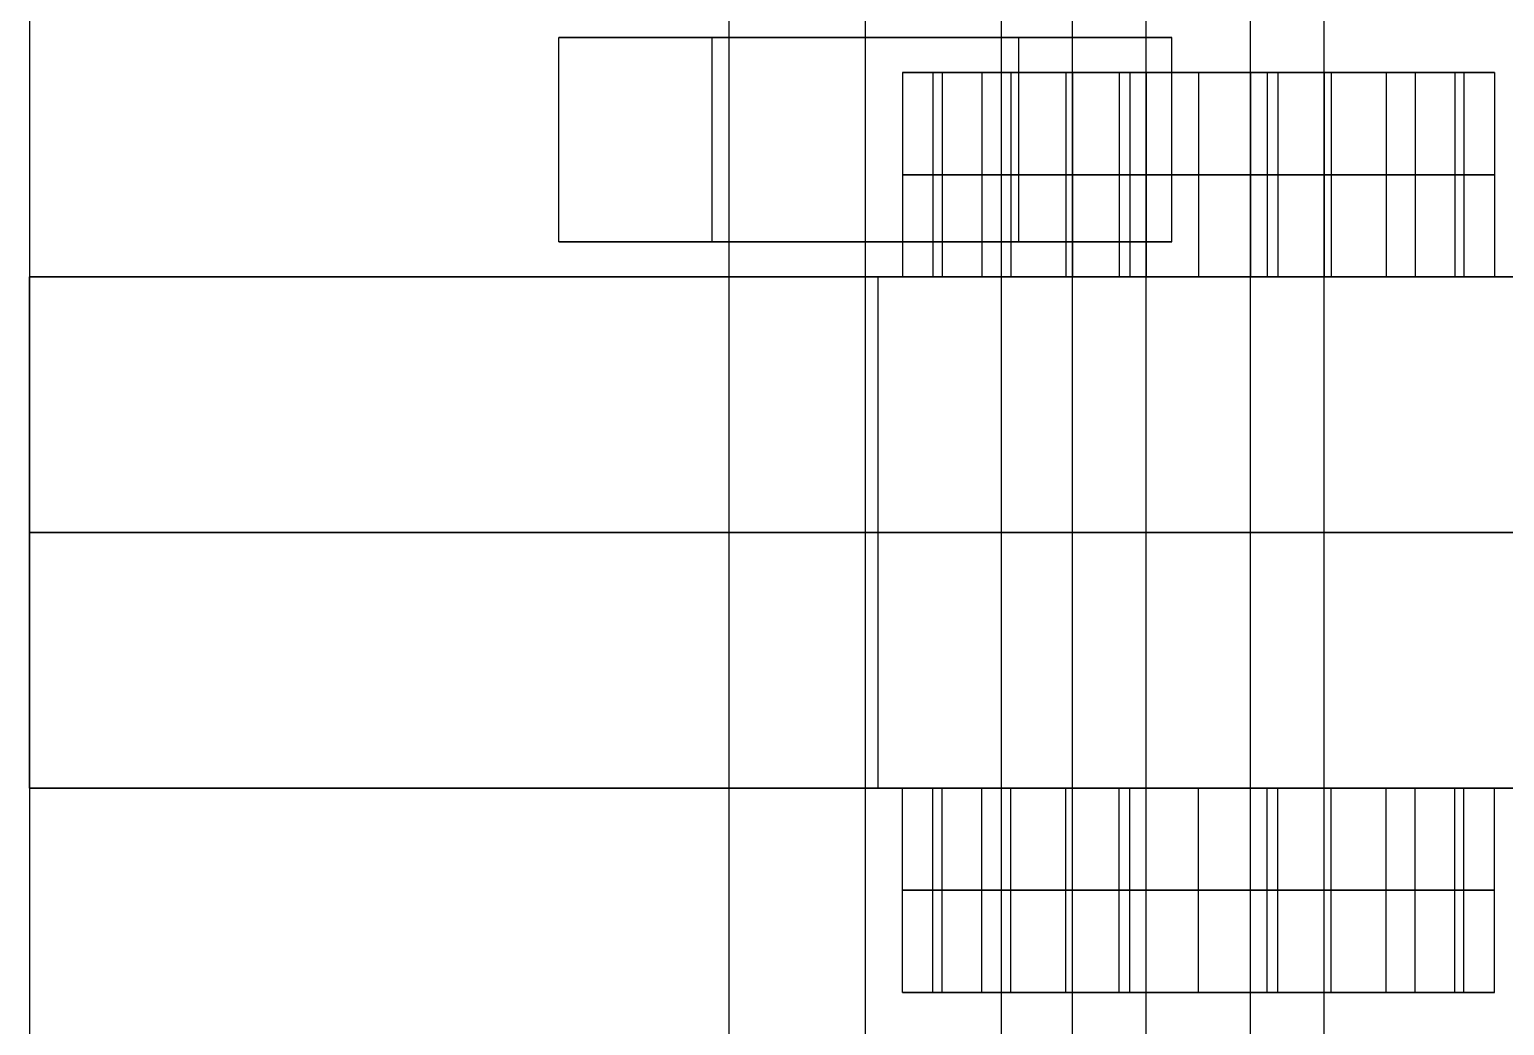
# Model space of a CAD drawing. Header units: millimetres. Extents: x -170 to 170, y -1654 to 210.
# Drawn here: x -153 to -109.69, y -80 to -50.76 of the extents above; entities that cross this region are included whole.
import ezdxf

# ---------------------------------------------------------------- set-up
doc = ezdxf.new("R2010")
doc.units = ezdxf.units.MM
doc.header["$MEASUREMENT"] = 0
doc.layers.add('V1', color=7, linetype='Continuous', true_color=0x000000)

msp = doc.modelspace()

# ---------------------------------------------------------------- linework, layer by layer
at = {"layer": 'V1'}
for p, q in [((-153, -13.028, -7.5), (-153, -173.028, -7.5)), ((-122.679, -52.028, 304.159), (-126.473, -52.028, 304.159)), ((-121.508, -52.028, 208.67), (-125.043, -52.028, 212.205)), ((-121.508, -52.028, 203.013), (-124.191, -52.028, 200.33)), ((-118.679, -52.028, 295.159), (-118.679, -52.028, 300.159)), ((-118.679, -52.028, 308.159), (-118.679, -52.028, 313.159)), ((-113.168, -52.028, 211.353), (-115.851, -52.028, 208.67)), ((-112.315, -52.028, 199.478), (-115.851, -52.028, 203.013)), ((-110.885, -52.028, 304.159), (-114.679, -52.028, 304.159)), ((-153, -58.028, 25), (153, -58.028, 25)), ((-153, -58.028, 241.483), (-108.159, -58.028, 241.483)), ((-122.679, -58.028, 304.159), (-126.473, -58.028, 304.159)), ((-121.508, -58.028, 208.67), (-125.043, -58.028, 212.205)), ((-121.508, -58.028, 203.013), (-124.191, -58.028, 200.33)), ((-118.679, -58.028, 295.159), (-118.679, -58.028, 300.159)), ((-118.679, -58.028, 308.159), (-118.679, -58.028, 313.159)), ((-113.168, -58.028, 211.353), (-115.851, -58.028, 208.67)), ((-112.315, -58.028, 199.478), (-115.851, -58.028, 203.013)), ((-110.885, -58.028, 304.159), (-114.679, -58.028, 304.159)), ((-122.679, -73.028, 304.159), (-126.473, -73.028, 304.159)), ((-121.508, -73.028, 208.67), (-125.043, -73.028, 212.205)), ((-121.508, -73.028, 203.013), (-124.191, -73.028, 200.33)), ((-118.679, -73.028, 295.159), (-118.679, -73.028, 300.159)), ((-118.679, -73.028, 308.159), (-118.679, -73.028, 313.159)), ((-113.168, -73.028, 211.353), (-115.851, -73.028, 208.67)), ((-112.315, -73.028, 199.478), (-115.851, -73.028, 203.013)), ((-110.885, -73.028, 304.159), (-114.679, -73.028, 304.159)), ((-122.679, -79.028, 304.159), (-126.473, -79.028, 304.159)), ((-121.508, -79.028, 208.67), (-125.043, -79.028, 212.205)), ((-121.508, -79.028, 203.013), (-124.191, -79.028, 200.33)), ((-118.679, -79.028, 295.159), (-118.679, -79.028, 300.159)), ((-118.679, -79.028, 308.159), (-118.679, -79.028, 313.159)), ((-113.168, -79.028, 211.353), (-115.851, -79.028, 208.67)), ((-112.315, -79.028, 199.478), (-115.851, -79.028, 203.013)), ((-110.885, -79.028, 304.159), (-114.679, -79.028, 304.159))]:
    msp.add_line(p, q, dxfattribs=at)
for points in [[(-132.457, -82.948, 255), (-132.457, -45.974, 255), (-132.457, -9, 255)], [(-128.457, -88, 259), (-128.457, -48.5, 259), (-128.457, -9, 259)], [(-128.457, -88, 251), (-128.457, -48.5, 251), (-128.457, -9, 251)], [(-124.457, -82.948, 255), (-124.457, -45.974, 255), (-124.457, -9, 255)], [(-153, -13.028, -15), (-153, -93.028, -15), (-153, -173.028, -15)], [(-153, -13.028), (-153, -93.028), (-153, -173.028)], [(-122.375, -81.215, 305.689), (-122.375, -49.107, 305.689), (-122.375, -17, 305.689)], [(-122.375, -81.215, 204.311), (-122.375, -49.107, 204.311), (-122.375, -17, 204.311)], [(-120.21, -81.215, 300.463), (-120.21, -49.107, 300.463), (-120.21, -17, 300.463)], [(-120.21, -81.215, 209.537), (-120.21, -49.107, 209.537), (-120.21, -17, 209.537)], [(-117.148, -81.215, 307.854), (-117.148, -49.107, 307.854), (-117.148, -17, 307.854)], [(-117.148, -81.215, 202.146), (-117.148, -49.107, 202.146), (-117.148, -17, 202.146)], [(-114.984, -81.215, 302.628), (-114.984, -49.107, 302.628), (-114.984, -17, 302.628)], [(-114.984, -81.215, 207.372), (-114.984, -49.107, 207.372), (-114.984, -17, 207.372)], [(-153, -43.028), (-153, -50.528), (-153, -58.028)], [(-153, -43.028, 50), (-153, -50.528, 50), (-153, -58.028, 50)], [(-153, -43.028, 25), (-153, -50.528, 25), (-153, -58.028, 25)], [(-137.457, -51, 255), (-135.207, -51, 258.897), (-132.957, -51, 262.794)], [(-137.457, -57, 255), (-137.457, -54, 255), (-137.457, -51, 255)], [(-132.957, -51, 247.206), (-135.207, -51, 251.103), (-137.457, -51, 255)], [(-132.957, -57, 262.794), (-132.957, -54, 262.794), (-132.957, -51, 262.794)], [(-132.957, -51, 262.794), (-128.457, -51, 262.794), (-123.957, -51, 262.794)], [(-132.957, -57, 247.206), (-132.957, -54, 247.206), (-132.957, -51, 247.206)], [(-123.957, -51, 247.206), (-128.457, -51, 247.206), (-132.957, -51, 247.206)], [(-123.957, -57, 262.794), (-123.957, -54, 262.794), (-123.957, -51, 262.794)], [(-123.957, -51, 262.794), (-121.707, -51, 258.897), (-119.457, -51, 255)], [(-123.957, -57, 247.206), (-123.957, -54, 247.206), (-123.957, -51, 247.206)], [(-119.457, -51, 255), (-121.707, -51, 251.103), (-123.957, -51, 247.206)], [(-119.457, -57, 255), (-119.457, -54, 255), (-119.457, -51, 255)], [(-121.009, -52.028, 197.148), (-124.191, -52.028, 200.33), (-127.373, -52.028, 203.512)], [(-127.373, -52.028, 203.512), (-127.373, -55.028, 203.512), (-127.373, -58.028, 203.512)], [(-127.373, -52.028, 203.512), (-126.208, -52.028, 207.859), (-125.043, -52.028, 212.205)], [(-118.679, -52.028, 295.159), (-122.576, -52.028, 297.409), (-126.473, -52.028, 299.659)], [(-126.473, -52.028, 299.659), (-126.473, -55.028, 299.659), (-126.473, -58.028, 299.659)], [(-126.473, -52.028, 299.659), (-126.473, -52.028, 304.159), (-126.473, -52.028, 308.659)], [(-126.473, -52.028, 308.659), (-126.473, -55.028, 308.659), (-126.473, -58.028, 308.659)], [(-126.473, -52.028, 308.659), (-122.576, -52.028, 310.909), (-118.679, -52.028, 313.159)], [(-126.473, -52.028, 304.159), (-126.473, -55.028, 304.159), (-126.473, -58.028, 304.159)], [(-126.208, -52.028, 207.859), (-126.208, -55.028, 207.859), (-126.208, -58.028, 207.859)], [(-125.043, -52.028, 212.205), (-120.697, -52.028, 213.37), (-116.35, -52.028, 214.535)], [(-125.043, -52.028, 212.205), (-125.043, -55.028, 212.205), (-125.043, -58.028, 212.205)], [(-124.191, -52.028, 200.33), (-124.191, -55.028, 200.33), (-124.191, -58.028, 200.33)], [(-122.576, -52.028, 297.409), (-122.576, -55.028, 297.409), (-122.576, -58.028, 297.409)], [(-122.576, -52.028, 310.909), (-122.576, -55.028, 310.909), (-122.576, -58.028, 310.909)], [(-122.375, -52.028, 305.689), (-122.375, -55.028, 305.689), (-122.375, -58.028, 305.689)], [(-122.375, -52.028, 204.311), (-122.375, -55.028, 204.311), (-122.375, -58.028, 204.311)], [(-112.315, -52.028, 199.478), (-116.662, -52.028, 198.313), (-121.009, -52.028, 197.148)], [(-121.009, -52.028, 197.148), (-121.009, -55.028, 197.148), (-121.009, -58.028, 197.148)], [(-120.697, -52.028, 213.37), (-120.697, -55.028, 213.37), (-120.697, -58.028, 213.37)], [(-120.21, -52.028, 300.463), (-120.21, -55.028, 300.463), (-120.21, -58.028, 300.463)], [(-120.21, -52.028, 209.537), (-120.21, -55.028, 209.537), (-120.21, -58.028, 209.537)], [(-118.679, -52.028, 313.159), (-114.782, -52.028, 310.909), (-110.885, -52.028, 308.659)], [(-118.679, -52.028, 313.159), (-118.679, -55.028, 313.159), (-118.679, -58.028, 313.159)], [(-110.885, -52.028, 299.659), (-114.782, -52.028, 297.409), (-118.679, -52.028, 295.159)], [(-118.679, -52.028, 295.159), (-118.679, -55.028, 295.159), (-118.679, -58.028, 295.159)], [(-117.148, -52.028, 307.854), (-117.148, -55.028, 307.854), (-117.148, -58.028, 307.854)], [(-117.148, -52.028, 202.146), (-117.148, -55.028, 202.146), (-117.148, -58.028, 202.146)], [(-116.662, -52.028, 198.313), (-116.662, -55.028, 198.313), (-116.662, -58.028, 198.313)], [(-116.35, -52.028, 214.535), (-116.35, -55.028, 214.535), (-116.35, -58.028, 214.535)], [(-116.35, -52.028, 214.535), (-113.168, -52.028, 211.353), (-109.986, -52.028, 208.171)], [(-114.984, -52.028, 302.628), (-114.984, -55.028, 302.628), (-114.984, -58.028, 302.628)], [(-114.984, -52.028, 207.372), (-114.984, -55.028, 207.372), (-114.984, -58.028, 207.372)], [(-114.782, -52.028, 310.909), (-114.782, -55.028, 310.909), (-114.782, -58.028, 310.909)], [(-114.782, -52.028, 297.409), (-114.782, -55.028, 297.409), (-114.782, -58.028, 297.409)], [(-113.168, -52.028, 211.353), (-113.168, -55.028, 211.353), (-113.168, -58.028, 211.353)], [(-109.986, -52.028, 208.171), (-111.151, -52.028, 203.824), (-112.315, -52.028, 199.478)], [(-112.315, -52.028, 199.478), (-112.315, -55.028, 199.478), (-112.315, -58.028, 199.478)], [(-111.151, -52.028, 203.824), (-111.151, -55.028, 203.824), (-111.151, -58.028, 203.824)], [(-110.885, -52.028, 308.659), (-110.885, -55.028, 308.659), (-110.885, -58.028, 308.659)], [(-110.885, -52.028, 308.659), (-110.885, -52.028, 304.159), (-110.885, -52.028, 299.659)], [(-110.885, -52.028, 299.659), (-110.885, -55.028, 299.659), (-110.885, -58.028, 299.659)], [(-110.885, -52.028, 304.159), (-110.885, -55.028, 304.159), (-110.885, -58.028, 304.159)], [(-109.986, -52.028, 208.171), (-109.986, -55.028, 208.171), (-109.986, -58.028, 208.171)], [(-121.009, -55.028, 197.148), (-124.191, -55.028, 200.33), (-127.373, -55.028, 203.512)], [(-127.373, -55.028, 203.512), (-126.208, -55.028, 207.859), (-125.043, -55.028, 212.205)], [(-118.679, -55.028, 295.159), (-122.576, -55.028, 297.409), (-126.473, -55.028, 299.659)], [(-126.473, -55.028, 299.659), (-126.473, -55.028, 304.159), (-126.473, -55.028, 308.659)], [(-126.473, -55.028, 308.659), (-122.576, -55.028, 310.909), (-118.679, -55.028, 313.159)], [(-125.043, -55.028, 212.205), (-120.697, -55.028, 213.37), (-116.35, -55.028, 214.535)], [(-112.315, -55.028, 199.478), (-116.662, -55.028, 198.313), (-121.009, -55.028, 197.148)], [(-118.679, -55.028, 313.159), (-114.782, -55.028, 310.909), (-110.885, -55.028, 308.659)], [(-110.885, -55.028, 299.659), (-114.782, -55.028, 297.409), (-118.679, -55.028, 295.159)], [(-116.35, -55.028, 214.535), (-113.168, -55.028, 211.353), (-109.986, -55.028, 208.171)], [(-109.986, -55.028, 208.171), (-111.151, -55.028, 203.824), (-112.315, -55.028, 199.478)], [(-110.885, -55.028, 308.659), (-110.885, -55.028, 304.159), (-110.885, -55.028, 299.659)], [(-137.457, -57, 255), (-135.207, -57, 258.897), (-132.957, -57, 262.794)], [(-132.957, -57, 247.206), (-135.207, -57, 251.103), (-137.457, -57, 255)], [(-132.957, -57, 262.794), (-128.457, -57, 262.794), (-123.957, -57, 262.794)], [(-123.957, -57, 247.206), (-128.457, -57, 247.206), (-132.957, -57, 247.206)], [(-123.957, -57, 262.794), (-121.707, -57, 258.897), (-119.457, -57, 255)], [(-119.457, -57, 255), (-121.707, -57, 251.103), (-123.957, -57, 247.206)], [(-153, -58.028), (0, -58.028), (153, -58.028)], [(153, -58.028, 50), (0, -58.028, 50), (-153, -58.028, 50)], [(-153, -58.028, 50), (-153, -58.028, 25), (-153, -58.028)], [(-153, -73.028), (-153, -65.528), (-153, -58.028)], [(153, -58.028), (0, -58.028), (-153, -58.028)], [(-153, -73.028, 255), (-153, -65.528, 255), (-153, -58.028, 255)], [(-153, -58.028), (-153, -58.028, 127.5), (-153, -58.028, 255)], [(-153, -73.028, 127.5), (-153, -65.528, 127.5), (-153, -58.028, 127.5)], [(-132.457, -73.028, 255), (-132.457, -65.528, 255), (-132.457, -58.028, 255)], [(-128.457, -73.028, 259), (-128.457, -65.528, 259), (-128.457, -58.028, 259)], [(-128.457, -73.028, 251), (-128.457, -65.528, 251), (-128.457, -58.028, 251)], [(-128.08, -73.028, 338.693), (-128.08, -65.528, 338.693), (-128.08, -58.028, 338.693)], [(-121.009, -58.028, 197.148), (-124.191, -58.028, 200.33), (-127.373, -58.028, 203.512)], [(-127.373, -58.028, 203.512), (-126.208, -58.028, 207.859), (-125.043, -58.028, 212.205)], [(-118.679, -58.028, 295.159), (-122.576, -58.028, 297.409), (-126.473, -58.028, 299.659)], [(-126.473, -58.028, 299.659), (-126.473, -58.028, 304.159), (-126.473, -58.028, 308.659)], [(-126.473, -58.028, 308.659), (-122.576, -58.028, 310.909), (-118.679, -58.028, 313.159)], [(-125.043, -58.028, 212.205), (-120.697, -58.028, 213.37), (-116.35, -58.028, 214.535)], [(-124.457, -73.028, 255), (-124.457, -65.528, 255), (-124.457, -58.028, 255)], [(-122.375, -73.028, 204.311), (-122.375, -65.528, 204.311), (-122.375, -58.028, 204.311)], [(-122.375, -73.028, 305.689), (-122.375, -65.528, 305.689), (-122.375, -58.028, 305.689)], [(-112.315, -58.028, 199.478), (-116.662, -58.028, 198.313), (-121.009, -58.028, 197.148)], [(-120.21, -73.028, 209.537), (-120.21, -65.528, 209.537), (-120.21, -58.028, 209.537)], [(-120.21, -73.028, 300.463), (-120.21, -65.528, 300.463), (-120.21, -58.028, 300.463)], [(-118.679, -58.028, 313.159), (-114.782, -58.028, 310.909), (-110.885, -58.028, 308.659)], [(-110.885, -58.028, 299.659), (-114.782, -58.028, 297.409), (-118.679, -58.028, 295.159)], [(-117.149, -73.028, 202.146), (-117.149, -65.528, 202.146), (-117.149, -58.028, 202.146)], [(-117.148, -73.028, 307.854), (-117.148, -65.528, 307.854), (-117.148, -58.028, 307.854)], [(-116.35, -58.028, 214.535), (-113.168, -58.028, 211.353), (-109.986, -58.028, 208.171)], [(-114.984, -73.028, 207.372), (-114.984, -65.528, 207.372), (-114.984, -58.028, 207.372)], [(-114.984, -73.028, 302.628), (-114.984, -65.528, 302.628), (-114.984, -58.028, 302.628)], [(-109.986, -58.028, 208.171), (-111.151, -58.028, 203.824), (-112.315, -58.028, 199.478)], [(-110.885, -58.028, 308.659), (-110.885, -58.028, 304.159), (-110.885, -58.028, 299.659)], [(153, -65.528), (0, -65.528), (-153, -65.528)], [(-153, -65.528), (-153, -65.528, 127.5), (-153, -65.528, 255)], [(-153, -73.028), (-153, -73.028, 127.5), (-153, -73.028, 255)], [(-90.577, -73.028), (-121.789, -73.028), (-153, -73.028)], [(-153, -73.028, 241.483), (-130.579, -73.028, 241.483), (-108.159, -73.028, 241.483)], [(-127.373, -79.028, 203.512), (-127.373, -76.028, 203.512), (-127.373, -73.028, 203.512)], [(-121.009, -73.028, 197.148), (-124.191, -73.028, 200.33), (-127.373, -73.028, 203.512)], [(-127.373, -73.028, 203.512), (-126.208, -73.028, 207.859), (-125.043, -73.028, 212.205)], [(-126.473, -79.028, 299.659), (-126.473, -76.028, 299.659), (-126.473, -73.028, 299.659)], [(-118.679, -73.028, 295.159), (-122.576, -73.028, 297.409), (-126.473, -73.028, 299.659)], [(-126.473, -79.028, 308.659), (-126.473, -76.028, 308.659), (-126.473, -73.028, 308.659)], [(-126.473, -73.028, 299.659), (-126.473, -73.028, 304.159), (-126.473, -73.028, 308.659)], [(-126.473, -73.028, 308.659), (-122.576, -73.028, 310.909), (-118.679, -73.028, 313.159)], [(-126.473, -79.028, 304.159), (-126.473, -76.028, 304.159), (-126.473, -73.028, 304.159)], [(-126.208, -79.028, 207.859), (-126.208, -76.028, 207.859), (-126.208, -73.028, 207.859)], [(-125.043, -73.028, 212.205), (-120.697, -73.028, 213.37), (-116.35, -73.028, 214.535)], [(-125.043, -79.028, 212.205), (-125.043, -76.028, 212.205), (-125.043, -73.028, 212.205)], [(-124.191, -79.028, 200.33), (-124.191, -76.028, 200.33), (-124.191, -73.028, 200.33)], [(-122.576, -79.028, 297.409), (-122.576, -76.028, 297.409), (-122.576, -73.028, 297.409)], [(-122.576, -79.028, 310.909), (-122.576, -76.028, 310.909), (-122.576, -73.028, 310.909)], [(-122.375, -79.028, 305.689), (-122.375, -76.028, 305.689), (-122.375, -73.028, 305.689)], [(-122.375, -79.028, 204.311), (-122.375, -76.028, 204.311), (-122.375, -73.028, 204.311)], [(-121.009, -79.028, 197.148), (-121.009, -76.028, 197.148), (-121.009, -73.028, 197.148)], [(-112.315, -73.028, 199.478), (-116.662, -73.028, 198.313), (-121.009, -73.028, 197.148)], [(-120.697, -79.028, 213.37), (-120.697, -76.028, 213.37), (-120.697, -73.028, 213.37)], [(-120.21, -79.028, 300.463), (-120.21, -76.028, 300.463), (-120.21, -73.028, 300.463)], [(-120.21, -79.028, 209.537), (-120.21, -76.028, 209.537), (-120.21, -73.028, 209.537)], [(-118.679, -73.028, 313.159), (-114.782, -73.028, 310.909), (-110.885, -73.028, 308.659)], [(-118.679, -79.028, 313.159), (-118.679, -76.028, 313.159), (-118.679, -73.028, 313.159)], [(-118.679, -79.028, 295.159), (-118.679, -76.028, 295.159), (-118.679, -73.028, 295.159)], [(-110.885, -73.028, 299.659), (-114.782, -73.028, 297.409), (-118.679, -73.028, 295.159)], [(-117.148, -79.028, 307.854), (-117.148, -76.028, 307.854), (-117.148, -73.028, 307.854)], [(-117.148, -79.028, 202.146), (-117.148, -76.028, 202.146), (-117.148, -73.028, 202.146)], [(-116.662, -79.028, 198.313), (-116.662, -76.028, 198.313), (-116.662, -73.028, 198.313)], [(-116.35, -79.028, 214.535), (-116.35, -76.028, 214.535), (-116.35, -73.028, 214.535)], [(-116.35, -73.028, 214.535), (-113.168, -73.028, 211.353), (-109.986, -73.028, 208.171)], [(-114.984, -79.028, 302.628), (-114.984, -76.028, 302.628), (-114.984, -73.028, 302.628)], [(-114.984, -79.028, 207.372), (-114.984, -76.028, 207.372), (-114.984, -73.028, 207.372)], [(-114.782, -79.028, 310.909), (-114.782, -76.028, 310.909), (-114.782, -73.028, 310.909)], [(-114.782, -79.028, 297.409), (-114.782, -76.028, 297.409), (-114.782, -73.028, 297.409)], [(-113.168, -79.028, 211.353), (-113.168, -76.028, 211.353), (-113.168, -73.028, 211.353)], [(-112.315, -79.028, 199.478), (-112.315, -76.028, 199.478), (-112.315, -73.028, 199.478)], [(-109.986, -73.028, 208.171), (-111.151, -73.028, 203.824), (-112.315, -73.028, 199.478)], [(-111.151, -79.028, 203.824), (-111.151, -76.028, 203.824), (-111.151, -73.028, 203.824)], [(-110.885, -79.028, 308.659), (-110.885, -76.028, 308.659), (-110.885, -73.028, 308.659)], [(-110.885, -79.028, 299.659), (-110.885, -76.028, 299.659), (-110.885, -73.028, 299.659)], [(-110.885, -73.028, 308.659), (-110.885, -73.028, 304.159), (-110.885, -73.028, 299.659)], [(-110.885, -79.028, 304.159), (-110.885, -76.028, 304.159), (-110.885, -73.028, 304.159)], [(-109.986, -79.028, 208.171), (-109.986, -76.028, 208.171), (-109.986, -73.028, 208.171)], [(-121.009, -76.028, 197.148), (-124.191, -76.028, 200.33), (-127.373, -76.028, 203.512)], [(-127.373, -76.028, 203.512), (-126.208, -76.028, 207.859), (-125.043, -76.028, 212.205)], [(-118.679, -76.028, 295.159), (-122.576, -76.028, 297.409), (-126.473, -76.028, 299.659)], [(-126.473, -76.028, 299.659), (-126.473, -76.028, 304.159), (-126.473, -76.028, 308.659)], [(-126.473, -76.028, 308.659), (-122.576, -76.028, 310.909), (-118.679, -76.028, 313.159)], [(-125.043, -76.028, 212.205), (-120.697, -76.028, 213.37), (-116.35, -76.028, 214.535)], [(-112.315, -76.028, 199.478), (-116.662, -76.028, 198.313), (-121.009, -76.028, 197.148)], [(-118.679, -76.028, 313.159), (-114.782, -76.028, 310.909), (-110.885, -76.028, 308.659)], [(-110.885, -76.028, 299.659), (-114.782, -76.028, 297.409), (-118.679, -76.028, 295.159)], [(-116.35, -76.028, 214.535), (-113.168, -76.028, 211.353), (-109.986, -76.028, 208.171)], [(-109.986, -76.028, 208.171), (-111.151, -76.028, 203.824), (-112.315, -76.028, 199.478)], [(-110.885, -76.028, 308.659), (-110.885, -76.028, 304.159), (-110.885, -76.028, 299.659)], [(-121.009, -79.028, 197.148), (-124.191, -79.028, 200.33), (-127.373, -79.028, 203.512)], [(-127.373, -79.028, 203.512), (-126.208, -79.028, 207.859), (-125.043, -79.028, 212.205)], [(-118.679, -79.028, 295.159), (-122.576, -79.028, 297.409), (-126.473, -79.028, 299.659)], [(-126.473, -79.028, 299.659), (-126.473, -79.028, 304.159), (-126.473, -79.028, 308.659)], [(-126.473, -79.028, 308.659), (-122.576, -79.028, 310.909), (-118.679, -79.028, 313.159)], [(-125.043, -79.028, 212.205), (-120.697, -79.028, 213.37), (-116.35, -79.028, 214.535)], [(-112.315, -79.028, 199.478), (-116.662, -79.028, 198.313), (-121.009, -79.028, 197.148)], [(-118.679, -79.028, 313.159), (-114.782, -79.028, 310.909), (-110.885, -79.028, 308.659)], [(-110.885, -79.028, 299.659), (-114.782, -79.028, 297.409), (-118.679, -79.028, 295.159)], [(-116.35, -79.028, 214.535), (-113.168, -79.028, 211.353), (-109.986, -79.028, 208.171)], [(-109.986, -79.028, 208.171), (-111.151, -79.028, 203.824), (-112.315, -79.028, 199.478)], [(-110.885, -79.028, 308.659), (-110.885, -79.028, 304.159), (-110.885, -79.028, 299.659)]]:
    msp.add_open_spline(points, degree=2, dxfattribs=at)
for points, weights, knots in [([(-117.148, -52.028, 307.854), (-120.844, -52.028, 309.385), (-122.375, -52.028, 305.689), (-123.905, -52.028, 301.994), (-120.21, -52.028, 300.463), (-116.514, -52.028, 298.932), (-114.984, -52.028, 302.628), (-113.453, -52.028, 306.323), (-117.148, -52.028, 307.854)], [0.999999860338, 0.707106851018, 1, 0.707106781187, 1, 0.707106781187, 1, 0.707106851018, 0.999999860338], [-25.132741, -25.132741, -25.132741, -18.849557, -18.849557, -12.566371, -12.566371, -6.283185, -6.283185, 0, 0, 0]), ([(-120.21, -52.028, 209.537), (-123.905, -52.028, 208.006), (-122.375, -52.028, 204.311), (-120.844, -52.028, 200.615), (-117.148, -52.028, 202.146), (-113.453, -52.028, 203.677), (-114.984, -52.028, 207.372), (-116.514, -52.028, 211.068), (-120.21, -52.028, 209.537)], [0.999999860338, 0.707106851018, 1, 0.707106781187, 1, 0.707106781187, 1, 0.707106851018, 0.999999860338], [-25.132741, -25.132741, -25.132741, -18.849557, -18.849557, -12.566371, -12.566371, -6.283185, -6.283185, 0, 0, 0]), ([(-128.457, -58.028, 259), (-132.457, -58.028, 259), (-132.457, -58.028, 255), (-132.457, -58.028, 251), (-128.457, -58.028, 251), (-124.457, -58.028, 251), (-124.457, -58.028, 255), (-124.457, -58.028, 259), (-128.457, -58.028, 259)], [1, 0.707106781187, 1, 0.707106781187, 1, 0.707106781187, 1, 0.707106781187, 1], [1740.921309, 1740.921309, 1740.921309, 1747.204495, 1747.204495, 1753.48768, 1753.48768, 1759.770865, 1759.770865, 1766.054051, 1766.054051, 1766.054051]), ([(-120.21, -58.028, 209.537), (-123.905, -58.028, 208.006), (-122.375, -58.028, 204.311), (-120.844, -58.028, 200.615), (-117.149, -58.028, 202.146), (-113.453, -58.028, 203.677), (-114.984, -58.028, 207.372), (-116.514, -58.028, 211.068), (-120.21, -58.028, 209.537)], [1, 0.707106781187, 1, 0.707106781187, 1, 0.707106781187, 1, 0.707106781187, 1], [1715.788568, 1715.788568, 1715.788568, 1722.071753, 1722.071753, 1728.354939, 1728.354939, 1734.638124, 1734.638124, 1740.921309, 1740.921309, 1740.921309]), ([(-117.148, -58.028, 307.854), (-120.844, -58.028, 309.385), (-122.375, -58.028, 305.689), (-123.905, -58.028, 301.994), (-120.21, -58.028, 300.463), (-116.514, -58.028, 298.932), (-114.984, -58.028, 302.628), (-113.453, -58.028, 306.323), (-117.148, -58.028, 307.854)], [1, 0.707106781187, 1, 0.707106781187, 1, 0.707106781187, 1, 0.707106781187, 1], [1766.054051, 1766.054051, 1766.054051, 1772.337236, 1772.337236, 1778.620421, 1778.620421, 1784.903607, 1784.903607, 1791.186792, 1791.186792, 1791.186792]), ([(-117.148, -58.028, 307.854), (-120.844, -58.028, 309.385), (-122.375, -58.028, 305.689), (-123.905, -58.028, 301.994), (-120.21, -58.028, 300.463), (-116.514, -58.028, 298.932), (-114.984, -58.028, 302.628), (-113.453, -58.028, 306.323), (-117.148, -58.028, 307.854)], [1, 0.707106781187, 1, 0.707106781187, 1, 0.707106781187, 1, 0.707106781187, 1], [-25.132741, -25.132741, -25.132741, -18.849556, -18.849556, -12.566371, -12.566371, -6.283185, -6.283185, 0, 0, 0]), ([(-120.21, -58.028, 209.537), (-123.905, -58.028, 208.006), (-122.375, -58.028, 204.311), (-120.844, -58.028, 200.615), (-117.148, -58.028, 202.146), (-113.453, -58.028, 203.677), (-114.984, -58.028, 207.372), (-116.514, -58.028, 211.068), (-120.21, -58.028, 209.537)], [1, 0.707106781187, 1, 0.707106781187, 1, 0.707106781187, 1, 0.707106781187, 1], [-25.132741, -25.132741, -25.132741, -18.849556, -18.849556, -12.566371, -12.566371, -6.283185, -6.283185, 0, 0, 0]), ([(-128.457, -65.528, 259), (-132.457, -65.528, 259), (-132.457, -65.528, 255), (-132.457, -65.528, 251), (-128.457, -65.528, 251), (-124.457, -65.528, 251), (-124.457, -65.528, 255), (-124.457, -65.528, 259), (-128.457, -65.528, 259)], [1, 0.707106781187, 1, 0.707106781187, 1, 0.707106781187, 1, 0.707106781187, 1], [1740.921309, 1740.921309, 1740.921309, 1747.204495, 1747.204495, 1753.48768, 1753.48768, 1759.770865, 1759.770865, 1766.054051, 1766.054051, 1766.054051]), ([(-120.21, -65.528, 209.537), (-123.905, -65.528, 208.006), (-122.375, -65.528, 204.311), (-120.844, -65.528, 200.615), (-117.149, -65.528, 202.146), (-113.453, -65.528, 203.677), (-114.984, -65.528, 207.372), (-116.514, -65.528, 211.068), (-120.21, -65.528, 209.537)], [1, 0.707106781187, 1, 0.707106781187, 1, 0.707106781187, 1, 0.707106781187, 1], [1715.788568, 1715.788568, 1715.788568, 1722.071753, 1722.071753, 1728.354939, 1728.354939, 1734.638124, 1734.638124, 1740.921309, 1740.921309, 1740.921309]), ([(-117.148, -65.528, 307.854), (-120.844, -65.528, 309.385), (-122.375, -65.528, 305.689), (-123.905, -65.528, 301.994), (-120.21, -65.528, 300.463), (-116.514, -65.528, 298.932), (-114.984, -65.528, 302.628), (-113.453, -65.528, 306.323), (-117.148, -65.528, 307.854)], [1, 0.707106781187, 1, 0.707106781187, 1, 0.707106781187, 1, 0.707106781187, 1], [1766.054051, 1766.054051, 1766.054051, 1772.337236, 1772.337236, 1778.620421, 1778.620421, 1784.903607, 1784.903607, 1791.186792, 1791.186792, 1791.186792]), ([(-128.457, -73.028, 259), (-132.457, -73.028, 259), (-132.457, -73.028, 255), (-132.457, -73.028, 251), (-128.457, -73.028, 251), (-124.457, -73.028, 251), (-124.457, -73.028, 255), (-124.457, -73.028, 259), (-128.457, -73.028, 259)], [1, 0.707106781187, 1, 0.707106781187, 1, 0.707106781187, 1, 0.707106781187, 1], [1740.921309, 1740.921309, 1740.921309, 1747.204495, 1747.204495, 1753.48768, 1753.48768, 1759.770865, 1759.770865, 1766.054051, 1766.054051, 1766.054051]), ([(-120.21, -73.028, 209.537), (-123.905, -73.028, 208.006), (-122.375, -73.028, 204.311), (-120.844, -73.028, 200.615), (-117.149, -73.028, 202.146), (-113.453, -73.028, 203.677), (-114.984, -73.028, 207.372), (-116.514, -73.028, 211.068), (-120.21, -73.028, 209.537)], [1, 0.707106781187, 1, 0.707106781187, 1, 0.707106781187, 1, 0.707106781187, 1], [1715.788568, 1715.788568, 1715.788568, 1722.071753, 1722.071753, 1728.354939, 1728.354939, 1734.638124, 1734.638124, 1740.921309, 1740.921309, 1740.921309]), ([(-117.148, -73.028, 307.854), (-120.844, -73.028, 309.385), (-122.375, -73.028, 305.689), (-123.905, -73.028, 301.994), (-120.21, -73.028, 300.463), (-116.514, -73.028, 298.932), (-114.984, -73.028, 302.628), (-113.453, -73.028, 306.323), (-117.148, -73.028, 307.854)], [1, 0.707106781187, 1, 0.707106781187, 1, 0.707106781187, 1, 0.707106781187, 1], [1766.054051, 1766.054051, 1766.054051, 1772.337236, 1772.337236, 1778.620421, 1778.620421, 1784.903607, 1784.903607, 1791.186792, 1791.186792, 1791.186792]), ([(-117.148, -73.028, 307.854), (-120.844, -73.028, 309.385), (-122.375, -73.028, 305.689), (-123.905, -73.028, 301.994), (-120.21, -73.028, 300.463), (-116.514, -73.028, 298.932), (-114.984, -73.028, 302.628), (-113.453, -73.028, 306.323), (-117.148, -73.028, 307.854)], [1, 0.707106781187, 1, 0.707106781187, 1, 0.707106781187, 1, 0.707106781187, 1], [-25.132741, -25.132741, -25.132741, -18.849556, -18.849556, -12.566371, -12.566371, -6.283185, -6.283185, 0, 0, 0]), ([(-120.21, -73.028, 209.537), (-123.905, -73.028, 208.006), (-122.375, -73.028, 204.311), (-120.844, -73.028, 200.615), (-117.148, -73.028, 202.146), (-113.453, -73.028, 203.677), (-114.984, -73.028, 207.372), (-116.514, -73.028, 211.068), (-120.21, -73.028, 209.537)], [1, 0.707106781187, 1, 0.707106781187, 1, 0.707106781187, 1, 0.707106781187, 1], [-25.132741, -25.132741, -25.132741, -18.849556, -18.849556, -12.566371, -12.566371, -6.283185, -6.283185, 0, 0, 0]), ([(-117.148, -79.028, 307.854), (-120.844, -79.028, 309.385), (-122.375, -79.028, 305.689), (-123.905, -79.028, 301.994), (-120.21, -79.028, 300.463), (-116.514, -79.028, 298.932), (-114.984, -79.028, 302.628), (-113.453, -79.028, 306.323), (-117.148, -79.028, 307.854)], [0.999999860338, 0.707106851018, 1, 0.707106781187, 1, 0.707106781187, 1, 0.707106851018, 0.999999860338], [-25.132741, -25.132741, -25.132741, -18.849557, -18.849557, -12.566371, -12.566371, -6.283185, -6.283185, 0, 0, 0]), ([(-120.21, -79.028, 209.537), (-123.905, -79.028, 208.006), (-122.375, -79.028, 204.311), (-120.844, -79.028, 200.615), (-117.148, -79.028, 202.146), (-113.453, -79.028, 203.677), (-114.984, -79.028, 207.372), (-116.514, -79.028, 211.068), (-120.21, -79.028, 209.537)], [0.999999860338, 0.707106851018, 1, 0.707106781187, 1, 0.707106781187, 1, 0.707106851018, 0.999999860338], [-25.132741, -25.132741, -25.132741, -18.849557, -18.849557, -12.566371, -12.566371, -6.283185, -6.283185, 0, 0, 0])]:
    msp.add_rational_spline(points, weights, degree=2, knots=knots, dxfattribs=at)
for points in [[(-153, -58.028, 255), (-153, -58.028, 354.977), (-61.438, -58.028, 395.123)], [(-153, -65.528, 255), (-153, -65.528, 354.977), (-61.438, -65.528, 395.123)], [(-153, -73.028, 255), (-153, -73.028, 354.977), (-61.438, -73.028, 395.123)]]:
    msp.add_rational_spline(points, [1, 0.837124392241, 1], degree=2, dxfattribs=at)

doc.saveas('drawing.dxf')
